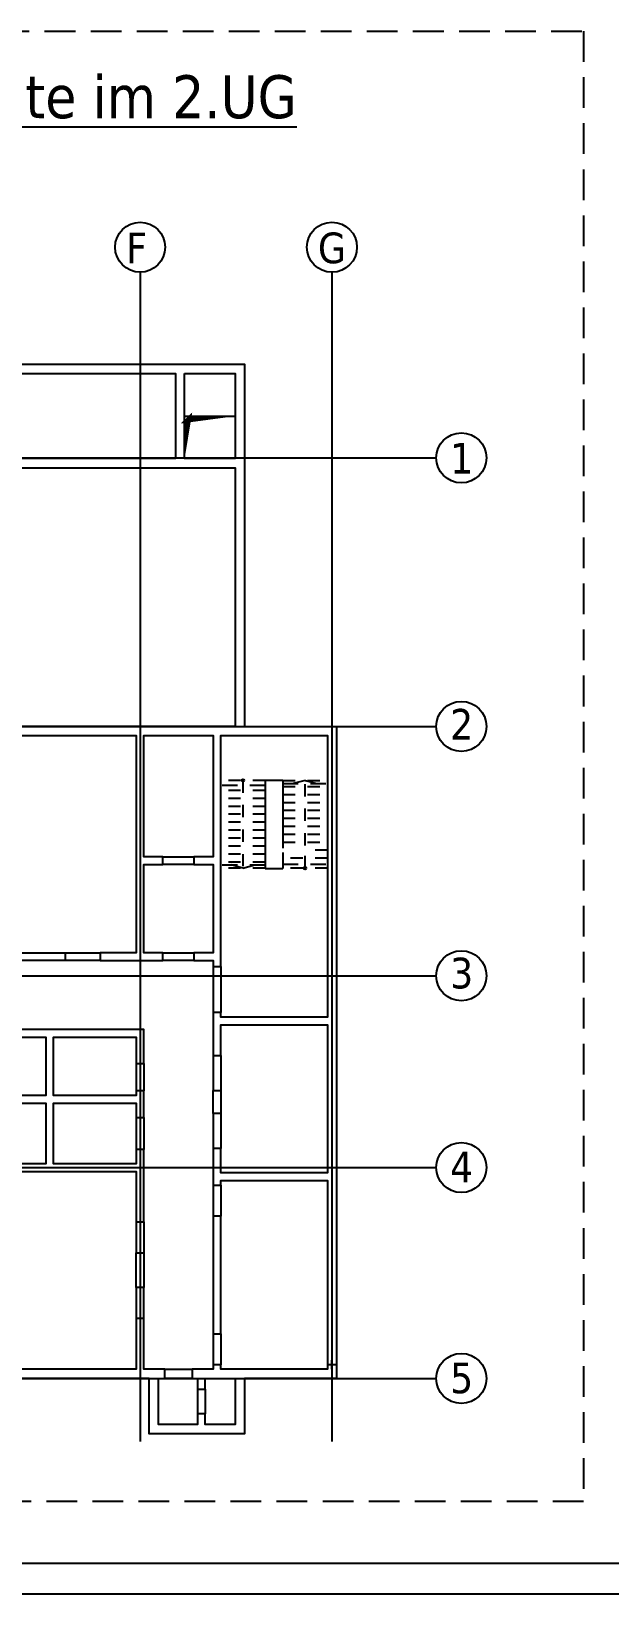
# Model space of a CAD drawing. Extents: x -169 to 69, y -7 to 55.
# Drawn here: x 45.03 to 49.74, y 0 to 12.73 of the extents above; entities that cross this region are included whole.
import ezdxf

# ---------------------------------------------------------------- set-up
doc = ezdxf.new("R2010")
doc.units = 0
doc.header["$LTSCALE"] = 0.5
for name, pattern in [('AUSGEZOGEN', [1000.01, 1000, 0.01]), ('DOT', [0.175, 0.05, -0.125]), ('HIDDEN', [0.375, 0.25, -0.125]), ('STRICHLINIE', [0.75, 0.5, -0.25])]:
    doc.linetypes.add(name, pattern=pattern)
for name, color, linetype in [('ACHSEN', 7, 'Continuous'), ('AFU', 7, 'Continuous'), ('BETON', 7, 'Continuous'), ('DETAIL', 7, 'Continuous'), ('DRUEBER', 7, 'Continuous'), ('grau_dunkel', 7, 'Continuous'), ('OBJEKT', 7, 'Continuous'), ('RAHMEN', 7, 'Continuous'), ('SFP_Achsen', 7, 'Continuous'), ('TEXT', 7, 'Continuous'), ('VERDECKT', 7, 'Continuous')]:
    doc.layers.add(name, color=color, linetype=linetype)
doc.styles.add('helv', font='tahoma.ttf')
doc.linetypes.add('AFU_50M', pattern='A,0.45,["/",Standard,S=0.2,R=0,X=-0.01,Y=-0.1],0.07,["/",Standard,S=0.2,R=0,X=-0.01,Y=-0.1],0.45', length=0.97)

# ---------------------------------------------------------------- blocks, each defined once
blk = doc.blocks.new('DINA0')
at = {"layer": 'RAHMEN', "color": 5}
blk.add_line((2, 0.5), (118.4, 0.5), dxfattribs=at)
at = {"layer": 'RAHMEN'}
blk.add_line((0, 0), (118.9, 0), dxfattribs=at)

msp = doc.modelspace()

# ---------------------------------------------------------------- linework, layer by layer
at = {"layer": 'ACHSEN', "color": 140, "linetype": 'AUSGEZOGEN'}
for p, q in [((45.91193, 10.76634), (45.91193, 1.2413)), ((47.47443, 10.76634), (47.47443, 1.2413)), ((37.33693, 9.2538), (48.32443, 9.2538)), ((37.33693, 7.0663), (48.32443, 7.0663)), ((37.33693, 5.03505), (48.32443, 5.03505)), ((37.33693, 3.47255), (48.32443, 3.47255)), ((37.33693, 1.7538), (48.32443, 1.7538))]:
    msp.add_line(p, q, dxfattribs=at)
at = {"layer": 'ACHSEN', "color": 102, "linetype": 'AUSGEZOGEN'}
for centre in [(45.91193, 10.97011), (47.47443, 10.97011), (48.52821, 9.2538), (48.52821, 7.0663), (48.52821, 5.03505), (48.52821, 3.47255), (48.52821, 1.7538)]:
    msp.add_circle(centre, 0.20377, dxfattribs=at)
at = {"layer": 'AFU', "color": 8, "linetype": 'AFU_50M'}
msp.add_line((47.51193, 1.8663), (47.43693, 1.8663), dxfattribs=at)
at = {"layer": 'AFU', "color": 1, "linetype": 'AUSGEZOGEN'}
msp.add_line((47.47443, 1.8288), (47.47443, 1.9038), dxfattribs=at)
at = {"layer": 'BETON', "color": 6, "linetype": 'AUSGEZOGEN', "lineweight": -2}
for points in [[(38.56443, 9.01255), (38.56443, 9.01255), (38.56443, 9.66255), (40.58193, 9.66255), (40.58193, 9.24755), (42.21693, 9.24755), (42.21693, 10.0163), (46.76193, 10.0163), (46.76193, 7.0663), (47.51193, 7.0663), (47.51193, 1.7538), (46.76193, 1.7538), (46.76193, 1.3038), (45.98693, 1.3038), (45.98693, 1.7538), (37.74943, 1.7538), (37.74943, 5.29755), (37.76193, 5.29755), (37.76193, 9.01255)], [(44.06818, 9.9413), (46.19943, 9.9413), (46.19943, 9.24755), (44.06818, 9.24755)], [(44.69318, 9.17255), (46.68693, 9.17255), (46.68693, 7.0663), (44.69318, 7.0663)], [(44.06818, 6.9913), (45.88068, 6.9913), (45.88068, 5.22255), (45.58568, 5.22255), (45.58568, 5.16005), (46.09818, 5.16005), (46.09818, 5.22255), (45.94318, 5.22255), (45.94318, 5.9413), (46.09818, 5.9413), (46.09818, 6.0038), (45.94318, 6.0038), (45.94318, 6.9913), (46.50568, 6.9913), (46.50568, 6.0038), (46.35068, 6.0038), (46.35068, 5.9413), (46.50568, 5.9413), (46.50568, 5.22255), (46.35068, 5.22255), (46.35068, 5.16005), (46.50568, 5.16005), (46.50568, 5.11005), (46.56818, 5.11005), (46.56818, 6.9913), (47.43693, 6.9913), (47.43693, 4.69755), (46.56818, 4.69755), (46.56818, 4.73505), (46.50568, 4.73505), (46.50568, 4.38505), (46.56818, 4.38505), (46.56818, 4.63505), (47.43693, 4.63505), (47.43693, 3.4288), (46.56818, 3.4288), (46.56818, 3.6288), (46.50568, 3.6288), (46.50568, 3.3288), (46.56818, 3.3288), (46.56818, 3.3663), (47.43693, 3.3663), (47.43693, 1.8288), (46.56818, 1.8288), (46.56818, 1.8663), (46.50568, 1.8663), (46.50568, 1.8288), (46.33693, 1.8288), (46.33693, 1.7538), (46.37818, 1.7538), (46.37818, 1.6663), (46.44068, 1.6663), (46.44068, 1.7538), (46.68693, 1.7538), (46.68693, 1.3788), (46.44068, 1.3788), (46.44068, 1.4663), (46.37818, 1.4663), (46.37818, 1.37881), (46.06193, 1.37881), (46.06193, 1.7538), (46.11193, 1.7538), (46.11193, 1.8288), (45.94318, 1.8288), (45.94318, 2.24255), (45.88068, 2.24255), (45.88068, 1.8288), (44.22443, 1.8288)], [(44.22443, 3.4413), (45.88068, 3.4413), (45.88068, 3.0288), (45.94318, 3.0288), (45.94318, 3.6188), (45.88068, 3.6188), (45.88068, 3.5038), (45.20568, 3.5038), (45.20568, 3.99755), (45.88068, 3.99755), (45.88068, 3.8813), (45.94318, 3.8813), (45.94318, 4.09755), (45.88068, 4.09755), (45.88068, 4.06005), (45.20568, 4.06005), (45.20568, 4.53505), (45.88068, 4.53505), (45.88068, 4.3188), (45.94318, 4.3188), (45.94318, 4.59755), (44.90818, 4.59755)], [(44.90818, 4.53505), (45.14318, 4.53503), (45.14318, 4.06005), (44.90818, 4.06005)], [(44.90818, 3.99755), (45.14318, 3.99755), (45.14318, 3.5038), (44.64943, 3.5038)]]:
    msp.add_lwpolyline(points, dxfattribs=at)
for points in [[(46.27443, 9.9413), (46.68693, 9.9413), (46.68693, 9.24755), (46.27443, 9.24755)], [(44.64818, 5.22255), (45.30193, 5.22255), (45.30193, 5.16005), (44.64818, 5.16005)], [(46.50568, 4.1013), (46.56818, 4.1013), (46.56818, 3.91255), (46.50568, 3.91255)], [(46.56818, 3.0763), (46.50568, 3.0763), (46.50568, 2.1188), (46.56818, 2.1188)], [(45.88068, 2.7763), (45.94318, 2.7763), (45.94318, 2.49505), (45.88068, 2.49505)]]:
    msp.add_lwpolyline(points, close=True, dxfattribs=at)
at = {"layer": 'DETAIL', "color": 102, "linetype": 'STRICHLINIE'}
msp.add_lwpolyline([(49.52378, 12.72969), (49.52378, 0.75188), (36.50945, 0.75188), (36.50945, 12.72969)], close=True, dxfattribs=at)
at = {"layer": 'DRUEBER', "color": 7, "linetype": 'DOT'}
for p, q in [((46.93068, 6.6263), (46.56818, 6.6263)), ((46.74943, 6.6263), (46.74943, 5.9113)), ((47.25568, 6.6263), (47.07443, 6.57755)), ((47.07443, 6.6263), (47.43693, 6.6263)), ((47.25568, 6.6263), (47.43693, 6.57755)), ((47.25568, 6.09645), (47.25568, 6.6263)), ((46.93068, 6.54505), (46.56818, 6.54505)), ((47.07443, 6.57755), (47.43693, 6.57755)), ((47.07443, 6.51255), (47.43693, 6.51255)), ((46.93068, 6.48005), (46.56818, 6.48005)), ((46.93068, 6.41505), (46.56818, 6.41505)), ((47.07443, 6.44755), (47.43693, 6.44755)), ((47.07443, 6.38255), (47.43693, 6.38255)), ((46.93068, 6.35005), (46.56818, 6.35005)), ((46.93068, 6.28505), (46.56818, 6.28505)), ((47.07443, 6.31755), (47.43693, 6.31755)), ((47.07443, 6.25255), (47.43693, 6.25255)), ((46.93068, 6.22005), (46.56818, 6.22005)), ((46.93068, 6.15505), (46.56818, 6.15505)), ((47.07443, 6.18755), (47.43693, 6.18755)), ((47.07443, 6.12255), (47.43693, 6.12255)), ((46.93068, 6.09005), (46.56818, 6.09005)), ((46.93068, 6.02505), (46.56818, 6.02505)), ((47.43693, 5.99255), (47.07443, 5.99255)), ((47.25568, 5.9113), (47.25568, 6.05602)), ((47.43693, 6.05755), (47.27115, 6.05755)), ((46.74943, 5.9113), (46.56818, 5.96005)), ((46.93068, 5.96005), (46.56818, 5.96005)), ((46.93068, 5.9113), (46.56818, 5.9113)), ((46.74943, 5.9113), (46.93068, 5.96005)), ((47.43693, 5.9113), (47.07443, 5.9113))]:
    msp.add_line(p, q, dxfattribs=at)
at = {"layer": 'grau_dunkel', "color": 21}
msp.add_lwpolyline([(46.27443, 9.24755, 0, 0.05646, 0), (46.30257, 9.5915, 0, 0, 0), (46.27628, 9.56627, 0.05519, 0, 0), (46.68693, 9.5938, 0, 0, 0)], format="xyseb", dxfattribs=at)
at = {"layer": 'OBJEKT', "color": 7, "linetype": 'AUSGEZOGEN'}
for p, q in [((46.27443, 9.5938), (46.68693, 9.5938)), ((46.93068, 6.6288), (47.07443, 6.6288)), ((46.93068, 6.6288), (46.93068, 5.9088)), ((47.07443, 6.6288), (47.07443, 6.07559)), ((46.09818, 6.0038), (46.35068, 6.0038)), ((47.07443, 6.03803), (47.07443, 5.9088)), ((46.35068, 5.9413), (46.09818, 5.9413)), ((46.93068, 5.9088), (47.07443, 5.9088)), ((45.30193, 5.22255), (45.58568, 5.22255)), ((46.09818, 5.22255), (46.35068, 5.22255)), ((45.58568, 5.16005), (45.30193, 5.16005)), ((46.35068, 5.16005), (46.09818, 5.16005)), ((46.50568, 5.11005), (46.50568, 4.73505)), ((46.56818, 5.11005), (46.56818, 4.73505)), ((46.50568, 4.38505), (46.50568, 4.1013)), ((46.56818, 4.38505), (46.56818, 4.1013)), ((45.88068, 4.3188), (45.88068, 4.09755)), ((45.94318, 4.3188), (45.94318, 4.09755)), ((45.88068, 3.8813), (45.88068, 3.6188)), ((45.94318, 3.8813), (45.94318, 3.6188)), ((46.50568, 3.91255), (46.50568, 3.6288)), ((46.56818, 3.91255), (46.56818, 3.6288)), ((46.50568, 3.3288), (46.50568, 3.0763)), ((46.56818, 3.3288), (46.56818, 3.0763)), ((45.88068, 3.0288), (45.88068, 2.7763)), ((45.94318, 3.0288), (45.94318, 2.7763)), ((45.88068, 2.49505), (45.88068, 2.24255)), ((45.94318, 2.24255), (45.94318, 2.49505)), ((46.50568, 2.1188), (46.50568, 1.8663)), ((46.56818, 2.1188), (46.56818, 1.8663)), ((46.11193, 1.8288), (46.33693, 1.8288)), ((46.33693, 1.7538), (46.11193, 1.7538)), ((46.37818, 1.6663), (46.37818, 1.4663)), ((46.44068, 1.6663), (46.44068, 1.4663))]:
    msp.add_line(p, q, dxfattribs=at)
for centre in [(46.74943, 6.6263), (47.25568, 5.9113)]:
    msp.add_circle(centre, 0.01, dxfattribs=at)
at = {"layer": 'VERDECKT', "color": 7, "linetype": 'HIDDEN'}
for p, q in [((46.93068, 6.58538), (46.56818, 6.58538)), ((47.07443, 6.60222), (47.43693, 6.60222)), ((46.93068, 5.93538), (46.56818, 5.93538)), ((47.07443, 5.9438), (47.43693, 5.9438))]:
    msp.add_line(p, q, dxfattribs=at)

# ---------------------------------------------------------------- block references
at = {"xscale": 0.5, "yscale": 0.5, "zscale": 0.5}
msp.add_blockref('DINA0', (0, 0), dxfattribs=at)

# ---------------------------------------------------------------- texts
at = {"layer": 'ACHSEN', "color": 6, "linetype": 'AUSGEZOGEN', "style": 'helv'}
for s, p in [('1', (48.43696, 9.12595)), ('2', (48.43696, 6.95866)), ('3', (48.43696, 4.9318)), ('4', (48.43696, 3.35253)), ('5', (48.43696, 1.63378))]:
    msp.add_text(s, height=0.25, dxfattribs=at).set_placement(p)
at = {"layer": 'SFP_Achsen', "color": 6, "linetype": 'AUSGEZOGEN', "style": 'helv'}
for s, p in [('F', (45.79788, 10.83968)), ('G', (47.36038, 10.83968))]:
    msp.add_text(s, height=0.25, dxfattribs=at).set_placement(p)
at = {"layer": 'TEXT', "color": 5, "linetype": 'AUSGEZOGEN', "style": 'helv'}
msp.add_text('%%UÜbersicht Gerätefundamente im 2.UG', height=0.35, dxfattribs=at).set_placement((39.36335, 12.02145))

doc.saveas('drawing.dxf')
